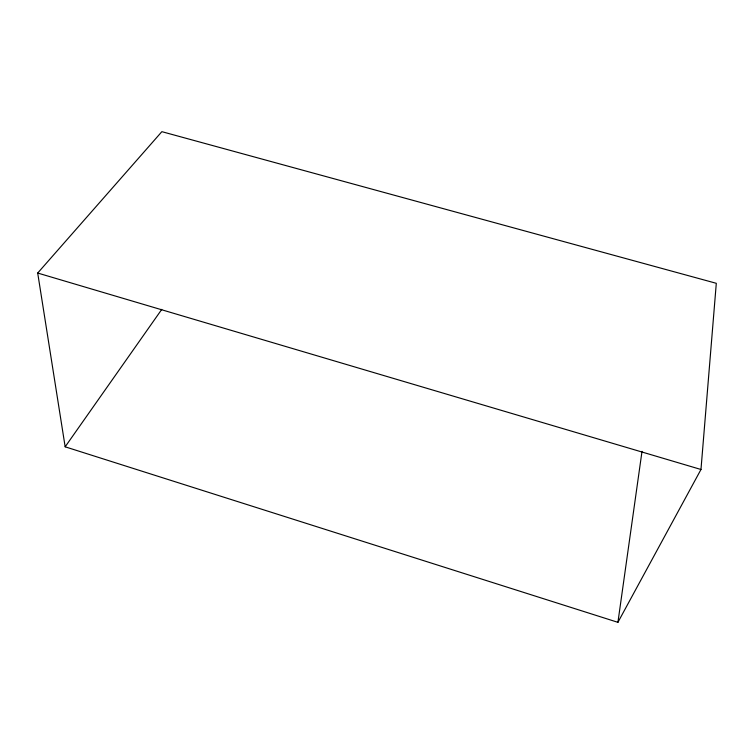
<?xml version="1.0" encoding="UTF-8"?>
<svg xmlns="http://www.w3.org/2000/svg" width="754" height="754" viewBox="0 0 754 754"><rect width="100%" height="100%" fill="white"/><g stroke="black" fill="none" stroke-linecap="round" stroke-linejoin="round"><path stroke-width="1.13" d="M700.975 469.488L716.3 283.306L161.856 131.667L37.7 273.042L65.155 446.811L617.922 622.333L700.975 469.488L37.7 273.042M617.922 622.333L642.012 451.354M65.155 446.811L161.79 309.347"/></g></svg>
